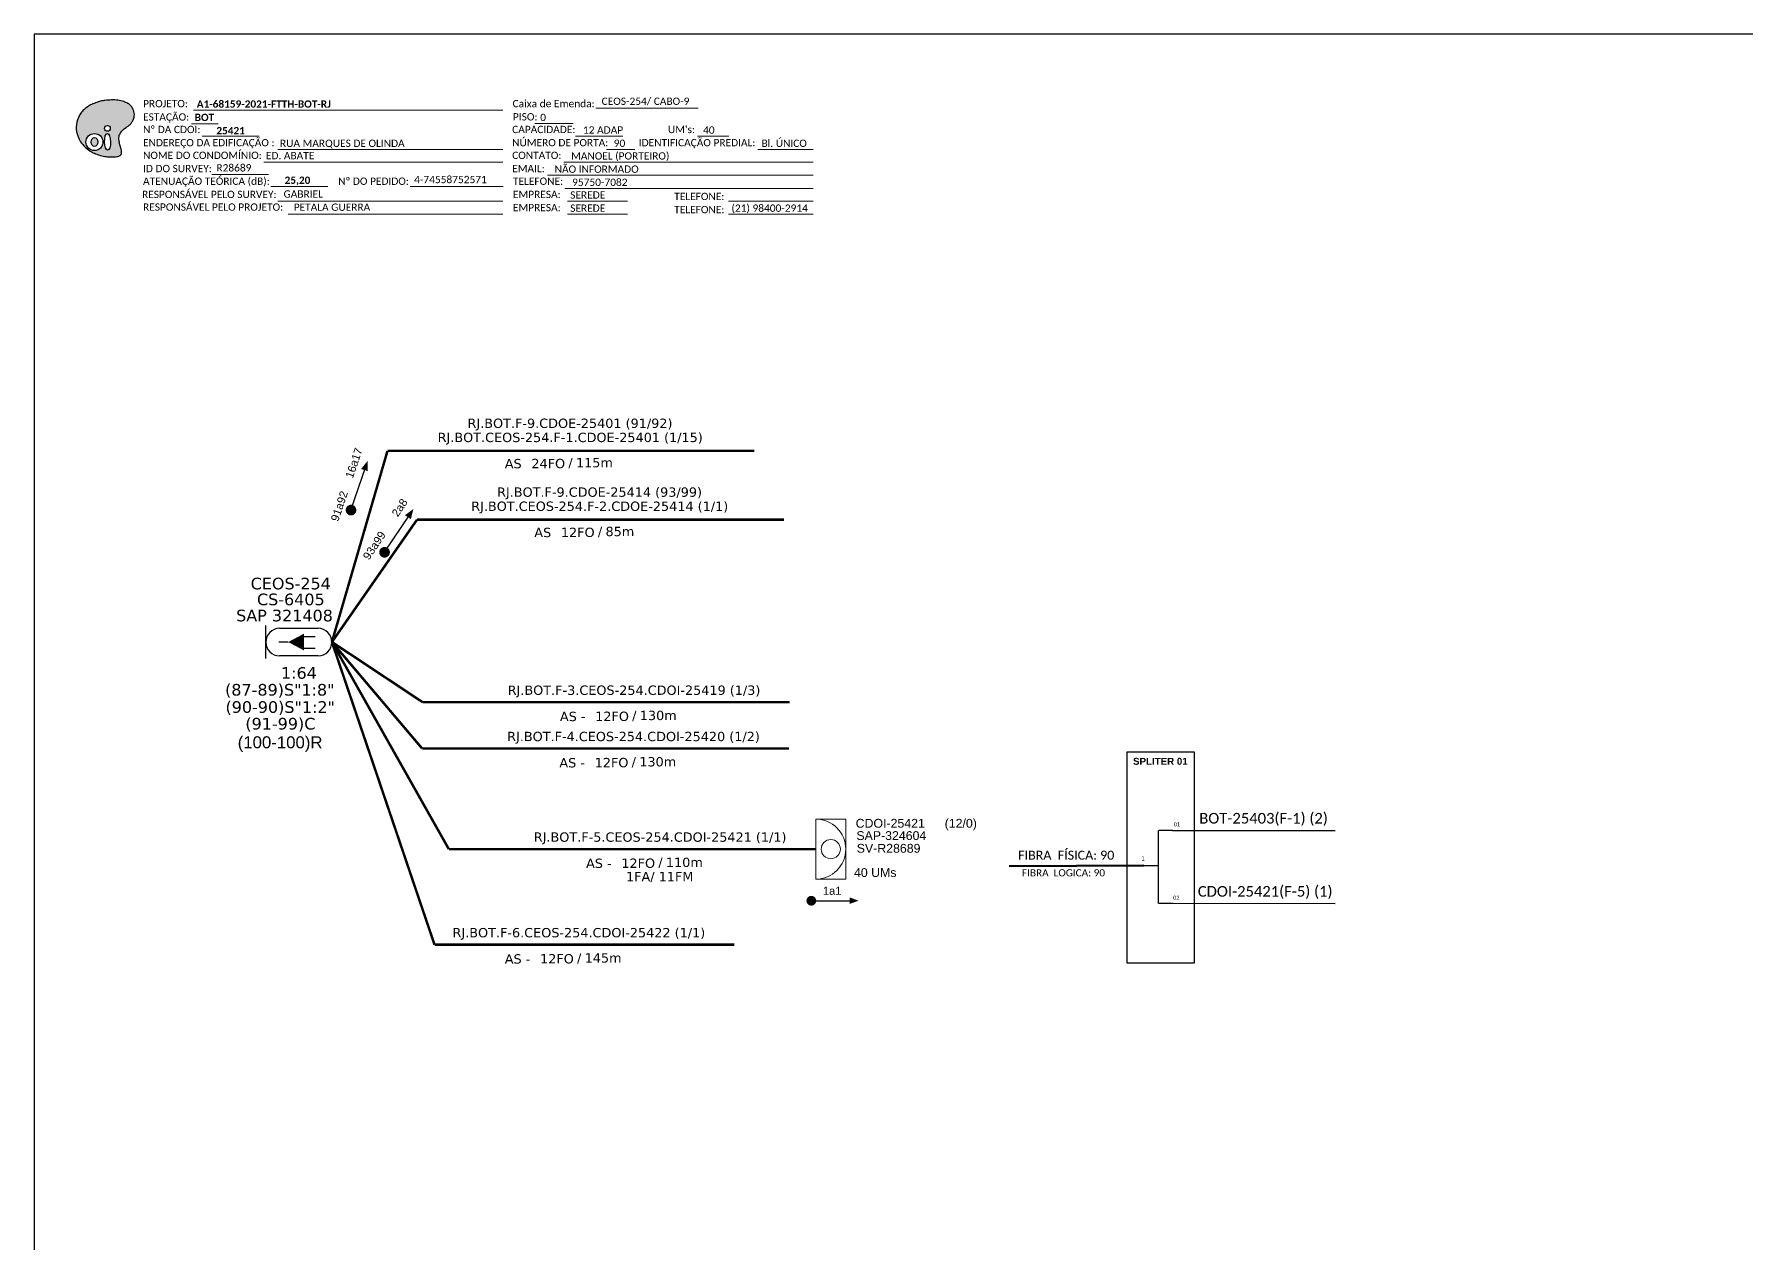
# Model space of a CAD drawing. Extents: x -4 to 837, y 1 to 595.
# Drawn here: x -3.8 to 416.7, y 298.3 to 595.3 of the extents above; entities that cross this region are included whole.
import ezdxf
from ezdxf.enums import TextEntityAlignment as Align

# ---------------------------------------------------------------- set-up
doc = ezdxf.new("R2010")
doc.units = 0
for name, color, linetype, lineweight in [("20.0-LEGENDA DOS CDO'S", 1, 'Continuous', 0), ('20.1-CDO_INTERIOR', 1, 'Continuous', 0), ('40.1-ETIQUETAS', 1, 'Continuous', 20)]:
    doc.layers.add(name, color=color, linetype=linetype, lineweight=lineweight)
for name, color, linetype in [('20.4-CEOS', 1, 'Continuous'), ('CAP a instalar', 1, 'Continuous'), ('SETA', 7, 'Continuous')]:
    doc.layers.add(name, color=color, linetype=linetype)
doc.styles.add('ARIAL', font='arial.ttf')
doc.styles.add('MtXpl_Calibri', font='calibri.ttf')
doc.styles.add('siredit', font='verdana.ttf')
doc.styles.add('WMF-Calibri0', font='calibri.ttf')
doc.styles.add('WMF-Calibri1', font='calibrib.ttf')
doc.linetypes.add('FENCELINE1', pattern='A,0.25,-0.1,[133,ltypeshp.shx,S=0.1,R=0,X=-0.1,Y=0],-0.1,1', length=1.45)

# ---------------------------------------------------------------- blocks, each defined once
blk = doc.blocks.new('OI')
h = blk.add_hatch(color=40)
edge = h.paths.add_edge_path()
edge.add_spline(control_points=[(4.35, -0.67), (3.92, -0.99), (3.26, -1.5), (2.81, -2.59), (2.9, -3.5), (3.06, -4.27), (3.31, -4.85), (3.37, -5.39), (3.4, -5.88), (3.2, -6.4), (2.54, -6.61), (1.65, -6.63), (0.55, -6.67), (-0.56, -6.42), (-1.61, -6.14), (-2.77, -5.61), (-3.92, -4.77), (-4.89, -3.7), (-5.34, -2.65), (-5.6, -1.94), (-5.85, -0.96), (-5.71, 0.47), (-5.1, 2.02), (-4.14, 3.02), (-3.3, 3.61), (-2.37, 4.16), (-1.36, 4.44), (-0.56, 4.7), (0.79, 4.85), (2.24, 4.97), (3.79, 4.57), (4.67, 4.21), (5.44, 3.65), (5.76, 2.99), (6.03, 2.21), (6.01, 1.46), (5.72, 0.64), (5.31, 0.08), (4.88, -0.38), (4.51, -0.55), (4.35, -0.67)], knot_values=[0, 0, 0, 0, 1.60434, 2.417191, 3.427595, 4.282808, 4.776746, 5.304182, 5.888771, 6.258406, 6.858137, 7.79129, 8.986195, 10.124242, 11.187857, 12.242908, 13.953784, 15.414161, 16.515391, 17.349188, 17.675853, 19.552021, 21.515531, 22.568638, 23.63245, 24.621084, 25.782718, 26.745347, 27.142653, 29.870543, 31.004649, 31.921532, 32.709589, 33.801391, 34.042471, 35.192333, 35.971461, 36.628871, 37.254359, 37.836911, 37.836911, 37.836911, 37.836911], degree=3, periodic=0)
h.paths.add_polyline_path([(1.13, -0.87, -1), (-0.04, -0.87, -1)], flags=16)
edge = h.paths.add_edge_path(flags=16)
edge.add_ellipse((0.56, -3.59), major_axis=(-0.02, 1.71), ratio=0.361305, start_angle=0, end_angle=360)
h.paths.add_polyline_path([(-0.36, -3.62, -1), (-3.8, -3.62, -1)], flags=16)
edge = h.paths.add_edge_path(flags=0)
edge.add_ellipse((-2.08, -3.62), major_axis=(0, 0.885), ratio=0.758294, start_angle=0, end_angle=360)
at = {"color": 40}
for centre, radius in [((-2.08, -3.62), 1.72), ((0.54, -0.87), 0.587)]:
    blk.add_circle(centre, radius, dxfattribs=at)
blk.add_ellipse((-2.08, -3.62), major_axis=(0, 0.885), ratio=0.758294, start_param=-3.141592653589792, end_param=3.141592653589792, dxfattribs=at)
blk.add_ellipse((0.56, -3.59), major_axis=(-0.02, 1.71), ratio=0.361305, dxfattribs=at)
at = {"color": 40, "start_tangent": (-0.800898, -0.598801), "end_tangent": (-0.800898, -0.598801)}
blk.add_spline([(4.35, -0.67), (3.2, -1.78), (2.9, -2.54), (2.92, -3.55), (3.12, -4.38), (3.28, -4.85), (3.37, -5.37), (3.35, -5.95), (3.2, -6.29), (2.66, -6.55), (1.73, -6.63), (0.54, -6.62), (-0.58, -6.41), (-1.6, -6.11), (-2.56, -5.67), (-3.95, -4.67), (-4.89, -3.56), (-5.37, -2.56), (-5.64, -1.78), (-5.72, -1.46), (-5.63, 0.42), (-4.84, 2.22), (-4.13, 2.99), (-3.27, 3.62), (-2.4, 4.09), (-1.3, 4.47), (-0.37, 4.72), (0.02, 4.77), (2.75, 4.8), (3.85, 4.53), (4.69, 4.16), (5.31, 3.68), (5.85, 2.73), (5.93, 2.5), (5.94, 1.35), (5.67, 0.62), (5.29, 0.08), (4.84, -0.36), (4.35, -0.67)], degree=3, dxfattribs=at)
blk = doc.blocks.new('CEOS_RP_CT_DRT')
at = {"layer": '20.4-CEOS', "color": 0}
for p, q in [((-4.54, 1.19), (-1.19, 1.19)), ((-1.19, -1.19), (-4.54, -1.19))]:
    blk.add_line(p, q, dxfattribs=at)
for points in [[(-5.73, -1.43), (-5.73, 1.44)], [(-3.79, 0), (-4.59, 0)], [(-2.47, 0.48), (-1.45, 0.48)], [(-2.47, -0.52), (-1.45, -0.52)]]:
    blk.add_lwpolyline(points, dxfattribs=at)
blk.add_lwpolyline([(-3.79, 0, 0, 1.47, 0), (-2.41, 0, 1.47, 1.47, 0)], format="xyseb", dxfattribs=at)
for centre, start, end in [((-4.54, 0), 90, 270), ((-1.19, 0), 270, 90)]:
    blk.add_arc(centre, 1.19, start, end, dxfattribs=at)
at = {"layer": '20.4-CEOS', "color": 7, "style": 'siredit'}
for tag, p in [('Nº_DA_CEOS', (-2.86, 5.6)), ('LOCAL', (-2.86, 4.24)), ('SAP', (-2.86, 2.78)), ('RACIO_SPLITAGEM', (-2.86, -1.88)), ('FIBRAS_SPLITTER', (-2.86, -3.58)), ('FIBRAS_TOP_C', (-2.86, -5.08)), ('RESERVA_FINAIS', (-2.86, -6.39))]:
    blk.add_attdef(tag, text='', height=1.01, dxfattribs=at).set_placement(p, align=Align.TOP_CENTER)
blk = doc.blocks.new('ETIQUETA_RS5F')
at = {"layer": '40.1-ETIQUETAS', "color": 0, "style": 'siredit'}
blk.add_text('/', height=1.5, dxfattribs=at).set_placement((1.58, -1.95), align=Align.MIDDLE_RIGHT)
for tag, p in [('ETIQUETA_R_SECUNDARIA', (1.21, 2.1)), ('ETIQUETA_R_PRIMARIA', (1.21, 4.1)), ('F_ATIVAS/F_MORTAS', (1.14, -4.24))]:
    blk.add_attdef(tag, text='', height=1.5, dxfattribs=at).set_placement(p, align=Align.MIDDLE_CENTER)
for tag, p in [('TIPO_CABO', (-6.58, -2.12)), ('CAP_CABO', (0.4, -2.09))]:
    blk.add_attdef(tag, text='', height=1.5, dxfattribs=at).set_placement(p, align=Align.MIDDLE_RIGHT)
blk.add_attdef('METROS', text='', height=1.5, dxfattribs=at).set_placement((2.14, -1.95), align=Align.MIDDLE_LEFT)
for tag, p in [('FUSÃO_1', (0.85, -8.39)), ('FUSÃO_2', (0.85, -10.6)), ('FUSÃO_3', (0.85, -12.93)), ('FUSÃO_4', (0.85, -15.14)), ('FUSÃO_5', (0.85, -17.16))]:
    blk.add_attdef(tag, text='', height=1.5, dxfattribs=at).set_placement(p, align=Align.CENTER)

msp = doc.modelspace()

# ---------------------------------------------------------------- linework, layer by layer
for p, q in [((837.17, 595.26), (-3.83, 595.26)), ((-3.83, 595.26), (-3.83, 1.26))]:
    msp.add_line(p, q)
at = {"color": 7, "linetype": 'Continuous'}
for p, q in [((272.11, 399.73), (272.11, 381.84)), ((275.67, 399.74), (272.28, 399.74)), ((268.59, 391.11), (272.09, 391.11)), ((275.67, 381.85), (272.28, 381.85))]:
    msp.add_line(p, q, dxfattribs=at)
at = {"color": 10, "linetype": 'Continuous'}
for p, q in [((275.67, 399.75), (315.58, 399.74)), ((275.67, 381.86), (315.58, 381.85))]:
    msp.add_line(p, q, dxfattribs=at)
at = {"color": 1, "linetype": 'Continuous', "lineweight": 60}
msp.add_line((268.66, 391.11), (235.52, 391), dxfattribs=at)
at = {"color": 7, "lineweight": 0}
for points in [[(35.28, 576.58), (111.25, 576.58)], [(134.09, 577.07), (159.22, 577.07)], [(34.76, 573.3), (41.31, 573.3)], [(119.05, 573.34), (128.53, 573.34)], [(37.42, 570.23), (51.37, 570.23)], [(129.1, 570.23), (140.71, 570.23)], [(159.04, 570.23), (166.7, 570.23)], [(52.58, 563.88), (111.25, 563.88)], [(55.99, 566.99), (111.25, 566.99)], [(126.21, 563.88), (187.44, 563.88)], [(136.68, 566.99), (143.62, 566.99)], [(173.85, 566.99), (187.41, 566.99)], [(39.74, 560.82), (53.69, 560.82)], [(122.17, 560.64), (187.44, 560.64)], [(54.28, 557.85), (68.22, 557.85)], [(88.51, 557.85), (111.27, 557.85)], [(126.46, 557.41), (187.44, 557.41)], [(55.99, 554.29), (111.25, 554.29)], [(58.48, 551.06), (111.25, 551.06)], [(127.07, 554.29), (141.86, 554.29)], [(127.07, 551.06), (141.86, 551.06)], [(166.67, 554.29), (187.44, 554.29)], [(166.67, 551.06), (187.44, 551.06)]]:
    msp.add_lwpolyline(points, dxfattribs=at)
at = {"color": 7, "const_width": 1.31}
for points in [[(73.73, 477.8, 1), (74.15, 479.04, 1)], [(81.82, 467.51, 1), (82.55, 468.6, 1)]]:
    msp.add_lwpolyline(points, format="xyb", close=True, dxfattribs=at)
at = {"color": 7}
msp.add_lwpolyline([(264.42, 367.2), (281.09, 367.2), (281.09, 418.95), (264.42, 418.95)], close=True, dxfattribs=at)
at = {"const_width": 1.19}
msp.add_lwpolyline([(186.38, 382.49, 1), (187.58, 382.49, 1)], format="xyb", close=True, dxfattribs=at)
msp.add_lwpolyline([(186.38, 382.49, 1), (187.58, 382.49, 1)], format="xyb", close=True, dxfattribs=at)
at = {"layer": '20.1-CDO_INTERIOR', "color": 1, "lineweight": 18}
msp.add_lwpolyline([(195.44, 387.78), (195.44, 402.55), (188.06, 402.55), (188.06, 387.78)], close=True, dxfattribs=at)
msp.add_circle((191.75, 395.16), 2.36, dxfattribs=at)
msp.add_arc((188.06, 395.16), 7.38, 270, 90, dxfattribs=at)
at = {"layer": 'CAP a instalar', "color": 7, "linetype": 'FENCELINE1', "ltscale": 7, "const_width": 0.611}
for points in [[(82.91, 492.96), (69.26, 446.02)], [(172.99, 492.96), (82.91, 492.96)], [(90.16, 476.06), (69.26, 446.02)], [(180.24, 476.06), (90.16, 476.06)]]:
    msp.add_lwpolyline(points, dxfattribs=at)
at = {"layer": 'CAP a instalar', "color": 8, "linetype": 'FENCELINE1', "ltscale": 7, "const_width": 0.611}
for points in [[(91.55, 431.23), (69.26, 446.02)], [(91.42, 419.86), (69.26, 446.02)], [(94.46, 371.69), (69.26, 446.02)], [(181.64, 431.23), (91.55, 431.23)], [(181.51, 419.86), (91.42, 419.86)], [(168.1, 371.69), (94.46, 371.69)]]:
    msp.add_lwpolyline(points, dxfattribs=at)
at = {"layer": 'CAP a instalar', "color": 1, "linetype": 'FENCELINE1', "ltscale": 7, "const_width": 0.611}
for points in [[(97.97, 395.16), (69.26, 446.02)], [(188.06, 395.16), (97.97, 395.16)]]:
    msp.add_lwpolyline(points, dxfattribs=at)
at = {"layer": 'SETA', "color": 7}
for points in [[(73.94, 478.42), (77.56, 489.09)], [(82.18, 468.06), (88.44, 477.42)]]:
    msp.add_lwpolyline(points, dxfattribs=at)
at = {"layer": 'SETA'}
msp.add_lwpolyline([(186.98, 382.49), (197.22, 382.49)], dxfattribs=at)
msp.add_lwpolyline([(186.98, 382.49), (197.22, 382.49)], dxfattribs=at)
at = {"layer": 'SETA', "color": 7}
for points in [[(76.43, 488.52), (78.02, 490.51), (78.08, 487.96)], [(87.2, 477.16), (89.26, 478.67), (88.65, 476.19)]]:
    msp.add_solid(points, dxfattribs=at)
at = {"layer": 'SETA'}
msp.add_solid([(196.4, 383.3), (198.58, 382.5), (196.4, 381.71)], dxfattribs=at)
msp.add_solid([(196.4, 383.3), (198.58, 382.5), (196.4, 381.71)], dxfattribs=at)

# ---------------------------------------------------------------- block references
at = {"color": 7, "xscale": 1.213923925163967, "yscale": 1.213923925163967, "zscale": 1.213923925163967, "rotation": 0.1532896023949059}
msp.add_blockref('OI', (13.47, 573.2), dxfattribs=at)
at = {"layer": '20.4-CEOS', "color": 5}
ref = msp.add_blockref('CEOS_RP_CT_DRT', (69.26, 446.01), dxfattribs=dict(at, xscale=2.831684630168474, yscale=2.831684630168474, zscale=2.831684630168474))
ref.add_attrib('Nº_DA_CEOS', 'CEOS-254', dxfattribs={"color": 7, "height": 2.859, "style": 'siredit'}).set_placement((59.15, 461.81), align=Align.TOP_CENTER)
ref.add_attrib('LOCAL', 'CS-6405', dxfattribs={"color": 7, "height": 2.859, "style": 'siredit'}).set_placement((59.17, 457.91), align=Align.TOP_CENTER)
ref.add_attrib('SAP', 'SAP 321408', dxfattribs={"color": 7, "height": 2.859, "style": 'siredit'}).set_placement((57.62, 453.95), align=Align.TOP_CENTER)
ref.add_attrib('RACIO_SPLITAGEM', '1:64', dxfattribs={"color": 7, "height": 2.859, "style": 'siredit'}).set_placement((61.15, 439.85), align=Align.TOP_CENTER)
ref.add_attrib('FIBRAS_SPLITTER', '(87-89)S"1:8"', dxfattribs={"color": 7, "height": 2.8591, "style": 'siredit'}).set_placement((56.46, 435.72), align=Align.TOP_CENTER)
ref.add_attrib('FIBRAS_TOP_C', '(90-90)S"1:2"', dxfattribs={"color": 7, "height": 2.8591, "style": 'siredit'}).set_placement((56.56, 431.48), align=Align.TOP_CENTER)
ref.add_attrib('RESERVA_FINAIS', '(91-99)C', dxfattribs={"color": 7, "height": 2.859, "style": 'siredit'}).set_placement((56.6, 427.39), align=Align.TOP_CENTER)
at = {"layer": '40.1-ETIQUETAS', "color": 7}
ref = msp.add_blockref('ETIQUETA_RS5F', (125.96, 493.05), dxfattribs=dict(at, xscale=1.527931336276362, yscale=1.527931336276362, zscale=1.527931336276362))
ref.add_attrib('ETIQUETA_R_PRIMARIA', 'RJ.BOT.F-9.CDOE-25401 (91/92)', dxfattribs={"color": 0, "height": 2.2919, "style": 'siredit'}).set_placement((127.72, 499.73), align=Align.MIDDLE_CENTER)
ref.add_attrib('ETIQUETA_R_SECUNDARIA', 'RJ.BOT.CEOS-254.F-1.CDOE-25401 (1/15)', dxfattribs={"color": 0, "height": 2.2919, "style": 'siredit'}).set_placement((127.77, 496.26), align=Align.MIDDLE_CENTER)
ref.add_attrib('TIPO_CABO', 'AS', dxfattribs={"color": 0, "height": 2.292, "style": 'siredit'}).set_placement((115.85, 489.82), align=Align.MIDDLE_RIGHT)
ref.add_attrib('CAP_CABO', '24FO', dxfattribs={"color": 0, "height": 2.292, "style": 'siredit'}).set_placement((126.52, 489.85), align=Align.MIDDLE_RIGHT)
ref.add_attrib('METROS', '115m', dxfattribs={"color": 0, "height": 2.292, "style": 'siredit'}).set_placement((129.19, 490.06), align=Align.MIDDLE_LEFT)
ref = msp.add_blockref('ETIQUETA_RS5F', (133.21, 476.15), dxfattribs=dict(at, xscale=1.527931336276362, yscale=1.527931336276362, zscale=1.527931336276362))
ref.add_attrib('ETIQUETA_R_PRIMARIA', 'RJ.BOT.F-9.CDOE-25414 (93/99)', dxfattribs={"color": 0, "height": 2.2919, "style": 'siredit'}).set_placement((134.97, 482.83), align=Align.MIDDLE_CENTER)
ref.add_attrib('ETIQUETA_R_SECUNDARIA', 'RJ.BOT.CEOS-254.F-2.CDOE-25414 (1/1)', dxfattribs={"color": 0, "height": 2.2919, "style": 'siredit'}).set_placement((135.02, 479.36), align=Align.MIDDLE_CENTER)
ref.add_attrib('TIPO_CABO', 'AS', dxfattribs={"color": 0, "height": 2.292, "style": 'siredit'}).set_placement((123.1, 472.92), align=Align.MIDDLE_RIGHT)
ref.add_attrib('CAP_CABO', '12FO', dxfattribs={"color": 0, "height": 2.292, "style": 'siredit'}).set_placement((133.77, 472.95), align=Align.MIDDLE_RIGHT)
ref.add_attrib('METROS', '85m', dxfattribs={"color": 0, "height": 2.292, "style": 'siredit'}).set_placement((136.44, 473.16), align=Align.MIDDLE_LEFT)
at = {"layer": '40.1-ETIQUETAS', "color": 8}
ref = msp.add_blockref('ETIQUETA_RS5F', (141.63, 430.97), dxfattribs=dict(at, xscale=1.527931336276362, yscale=1.527931336276362, zscale=1.527931336276362))
ref.add_attrib('ETIQUETA_R_SECUNDARIA', 'RJ.BOT.F-3.CEOS-254.CDOI-25419 (1/3)', dxfattribs={"color": 0, "height": 2.2919, "style": 'siredit'}).set_placement((143.44, 434.19), align=Align.MIDDLE_CENTER)
ref.add_attrib('TIPO_CABO', 'AS -', dxfattribs={"color": 0, "height": 2.292, "style": 'siredit'}).set_placement((131.52, 427.74), align=Align.MIDDLE_RIGHT)
ref.add_attrib('CAP_CABO', '12FO', dxfattribs={"color": 0, "height": 2.292, "style": 'siredit'}).set_placement((142.19, 427.78), align=Align.MIDDLE_RIGHT)
ref.add_attrib('METROS', '130m', dxfattribs={"color": 0, "height": 2.292, "style": 'siredit'}).set_placement((144.86, 427.99), align=Align.MIDDLE_LEFT)
ref = msp.add_blockref('ETIQUETA_RS5F', (141.5, 419.6), dxfattribs=dict(at, xscale=1.527931336276362, yscale=1.527931336276362, zscale=1.527931336276362))
ref.add_attrib('ETIQUETA_R_SECUNDARIA', 'RJ.BOT.F-4.CEOS-254.CDOI-25420 (1/2)', dxfattribs={"color": 0, "height": 2.2919, "style": 'siredit'}).set_placement((143.31, 422.82), align=Align.MIDDLE_CENTER)
ref.add_attrib('TIPO_CABO', 'AS -', dxfattribs={"color": 0, "height": 2.292, "style": 'siredit'}).set_placement((131.39, 416.37), align=Align.MIDDLE_RIGHT)
ref.add_attrib('CAP_CABO', '12FO', dxfattribs={"color": 0, "height": 2.292, "style": 'siredit'}).set_placement((142.06, 416.41), align=Align.MIDDLE_RIGHT)
ref.add_attrib('METROS', '130m', dxfattribs={"color": 0, "height": 2.292, "style": 'siredit'}).set_placement((144.73, 416.62), align=Align.MIDDLE_LEFT)
at = {"layer": '40.1-ETIQUETAS', "color": 1}
ref = msp.add_blockref('ETIQUETA_RS5F', (148.05, 394.91), dxfattribs=dict(at, xscale=1.527931336276362, yscale=1.527931336276362, zscale=1.527931336276362))
ref.add_attrib('ETIQUETA_R_SECUNDARIA', 'RJ.BOT.F-5.CEOS-254.CDOI-25421 (1/1)', dxfattribs={"color": 0, "height": 2.2919, "style": 'siredit'}).set_placement((149.85, 398.12), align=Align.MIDDLE_CENTER)
ref.add_attrib('TIPO_CABO', 'AS -', dxfattribs={"color": 0, "height": 2.292, "style": 'siredit'}).set_placement((137.94, 391.68), align=Align.MIDDLE_RIGHT)
ref.add_attrib('CAP_CABO', '12FO', dxfattribs={"color": 0, "height": 2.292, "style": 'siredit'}).set_placement((148.61, 391.71), align=Align.MIDDLE_RIGHT)
ref.add_attrib('METROS', '110m', dxfattribs={"color": 0, "height": 2.292, "style": 'siredit'}).set_placement((151.27, 391.92), align=Align.MIDDLE_LEFT)
ref.add_attrib('F_ATIVAS/F_MORTAS', '1FA/ 11FM', dxfattribs={"color": 0, "height": 2.292, "style": 'siredit'}).set_placement((149.74, 388.42), align=Align.MIDDLE_CENTER)
at = {"layer": '40.1-ETIQUETAS', "color": 8}
ref = msp.add_blockref('ETIQUETA_RS5F', (128.09, 371.43), dxfattribs=dict(at, xscale=1.527931336276362, yscale=1.527931336276362, zscale=1.527931336276362))
ref.add_attrib('ETIQUETA_R_SECUNDARIA', 'RJ.BOT.F-6.CEOS-254.CDOI-25422 (1/1)', dxfattribs={"color": 0, "height": 2.2919, "style": 'siredit'}).set_placement((129.9, 374.65), align=Align.MIDDLE_CENTER)
ref.add_attrib('TIPO_CABO', 'AS -', dxfattribs={"color": 0, "height": 2.292, "style": 'siredit'}).set_placement((117.98, 368.2), align=Align.MIDDLE_RIGHT)
ref.add_attrib('CAP_CABO', '12FO', dxfattribs={"color": 0, "height": 2.292, "style": 'siredit'}).set_placement((128.65, 368.24), align=Align.MIDDLE_RIGHT)
ref.add_attrib('METROS', '145m', dxfattribs={"color": 0, "height": 2.292, "style": 'siredit'}).set_placement((131.32, 368.45), align=Align.MIDDLE_LEFT)

# ---------------------------------------------------------------- texts
at = {"color": 7, "lineweight": 0, "style": 'WMF-Calibri0'}
for s, height, p in [('PROJETO:', 1.793, (22.88, 577.33)), ('ESTAÇÃO:', 1.793, (22.88, 574.05)), ('Caixa de Emenda:', 1.7927, (113.63, 577.33)), ('Nº DA CDOI:', 1.7927, (22.88, 570.98)), ('CAPACIDADE:', 1.7927, (113.52, 570.98)), ('PISO:', 1.793, (113.7, 574.09)), ("UM's:", 1.793, (151.77, 570.98)), ('ENDEREÇO DA EDIFICAÇÃO :', 1.7927, (22.88, 567.74)), ('NÚMERO DE PORTA:', 1.7927, (113.52, 567.74)), ('IDENTIFICAÇÃO PREDIAL:', 1.7927, (144.61, 567.74)), ('NOME DO CONDOMÍNIO:', 1.7927, (22.88, 564.63)), ('CONTATO:', 1.793, (113.52, 564.63)), ('ATENUAÇÃO TEÓRICA (dB):', 1.7927, (22.88, 558.28)), ('ID DO SURVEY:', 1.7927, (22.88, 561.39)), ('Nº DO PEDIDO:', 1.7927, (70.8, 558.28)), ('EMAIL:', 1.793, (113.52, 561.39)), ('TELEFONE:', 1.793, (113.71, 558.28)), ('RESPONSÁVEL PELO SURVEY:', 1.7927, (22.63, 555.04)), ('EMPRESA:', 1.793, (113.71, 555.04)), ('TELEFONE:', 1.793, (153.31, 554.54)), ('RESPONSÁVEL PELO PROJETO:', 1.7927, (22.88, 551.93)), ('EMPRESA:', 1.793, (113.71, 551.8)), ('TELEFONE:', 1.793, (153.31, 551.3))]:
    msp.add_text(s, height=height, dxfattribs=at).set_placement(p)
at = {"color": 7}
for s, height, style, p in [('A1-68159-2021-FTTH-BOT-RJ', 1.7927, 'WMF-Calibri1', (36.07, 577.23)), ('CEOS-254/ CABO-9', 1.7927, 'WMF-Calibri0', (135.49, 577.91)), ('BOT', 1.793, 'WMF-Calibri1', (35.56, 573.95)), ('0', 1.79, 'WMF-Calibri0', (120.4, 573.94)), (' 12 ADAP', 1.793, 'WMF-Calibri0', (130.27, 570.85)), ('40', 1.793, 'WMF-Calibri0', (160.39, 570.83)), ('RUA MARQUES DE OLINDA', 1.7927, 'WMF-Calibri0', (56.5, 567.58)), ('90', 1.793, 'WMF-Calibri0', (138.46, 567.59)), ('Bl. ÚNICO', 1.793, 'WMF-Calibri0', (174.74, 567.59)), ('R28689', 1.793, 'WMF-Calibri0', (40.9, 561.56)), ('ED. ABATE', 1.793, 'WMF-Calibri0', (53.04, 564.55)), ('MANOEL (PORTEIRO)', 1.7927, 'WMF-Calibri0', (127.99, 564.48)), ('25,20', 1.793, 'WMF-Calibri1', (57.65, 558.52)), ('4-74558752571', 1.7927, 'WMF-Calibri0', (89.45, 558.69)), ('NÃO INFORMADO', 1.7927, 'WMF-Calibri0', (123.95, 561.24)), ('95750-7082', 1.793, 'WMF-Calibri0', (128.24, 558.01)), ('GABRIEL', 1.793, 'WMF-Calibri0', (57.39, 555.13)), ('SEREDE', 1.793, 'WMF-Calibri0', (127.77, 554.89)), ('PETALA GUERRA', 1.7927, 'WMF-Calibri0', (59.88, 551.9)), ('SEREDE', 1.793, 'WMF-Calibri0', (127.77, 551.66)), ('(21) 98400-2914', 1.7927, 'WMF-Calibri0', (167.37, 551.66))]:
    msp.add_text(s, height=height, dxfattribs=dict(at, style=style)).set_placement(p)
at = {"color": 7, "style": 'WMF-Calibri1'}
msp.add_text('25421', height=1.793, dxfattribs=at).set_placement((44.39, 570.69), align=Align.CENTER)
at = {"color": 7, "style": 'ARIAL'}
for s, rotation, p in [('16a17', 71.2697, (75.6, 489.66)), ('91a92', 71.2697, (72.01, 479.07)), ('2a8', 56.2313, (86.7, 478.48)), ('93a99', 56.2313, (80.48, 469.18))]:
    msp.add_text(s, height=1.965, rotation=rotation, dxfattribs=at).set_placement(p, align=Align.CENTER)
at = {"style": 'ARIAL'}
for s, height, p in [('(100-100)R', 2.947, (56.54, 419.92)), ('1a1', 1.965, (192.1, 383.95))]:
    msp.add_text(s, height=height, dxfattribs=at).set_placement(p, align=Align.CENTER)
at = {"color": 1, "style": 'MtXpl_Calibri'}
msp.add_text('CDOI-25421(F-5) (1)', height=2.6134, dxfattribs=at).set_placement((281.88, 383.48))
for s, insert, char_height, width, attachment_point in [('\\C10;\\fArial|b1|i0|c0|p34;SPLITER 01', (272.68, 416.71), 1.7124, 16.0336, 5), ('{\\fCalibri|b0|i0|c0|p34;\\C7;BOT-25403(F-1) (2)}', (282.23, 402.46), 2.6134, 68.0304, 4), ('\\C7;\\fArial|b0|i0;\\H0.578704x;01 ', (276.75, 401.25), 1.7124, 3.3337, 5), ('{\\fCalibri|b0|i0|c0|p34;\\C7;FIBRA  FÍSICA: 90}', (249.57, 393.66), 2.205, 33.3367, 5), ('\\C7;\\fArial|b0|i0|;\\H1.0273588255048;1', (268.43, 392.87), 1.7124, 1.6962, 5), ('{\\fCalibri|b0|i0|c0|p34;\\C7;FIBRA  LOGICA: 90}', (248.9, 389.33), 1.7641, 33.3367, 5), ('\\C7;\\fArial|b0|i0;\\H0.578704x;02 ', (276.6, 383.22), 1.7124, 3.6252, 5)]:
    msp.add_mtext(s, dxfattribs=dict(insert=insert, char_height=char_height, width=width, attachment_point=attachment_point))
at = {"layer": "20.0-LEGENDA DOS CDO'S", "color": 1, "style": 'ARIAL'}
for s, p in [('CDOI-25421', (197.86, 400.42)), ('SAP-324604', (198.04, 397.4)), ('SV-R28689', (198.13, 394.28)), ('40 UMs', (197.46, 388.32))]:
    msp.add_text(s, height=2.167, dxfattribs=at).set_placement(p)
msp.add_text('       (12/0)', height=2.1674, dxfattribs=at).set_placement((220.73, 400.42), align=Align.CENTER)

doc.saveas('drawing.dxf')
